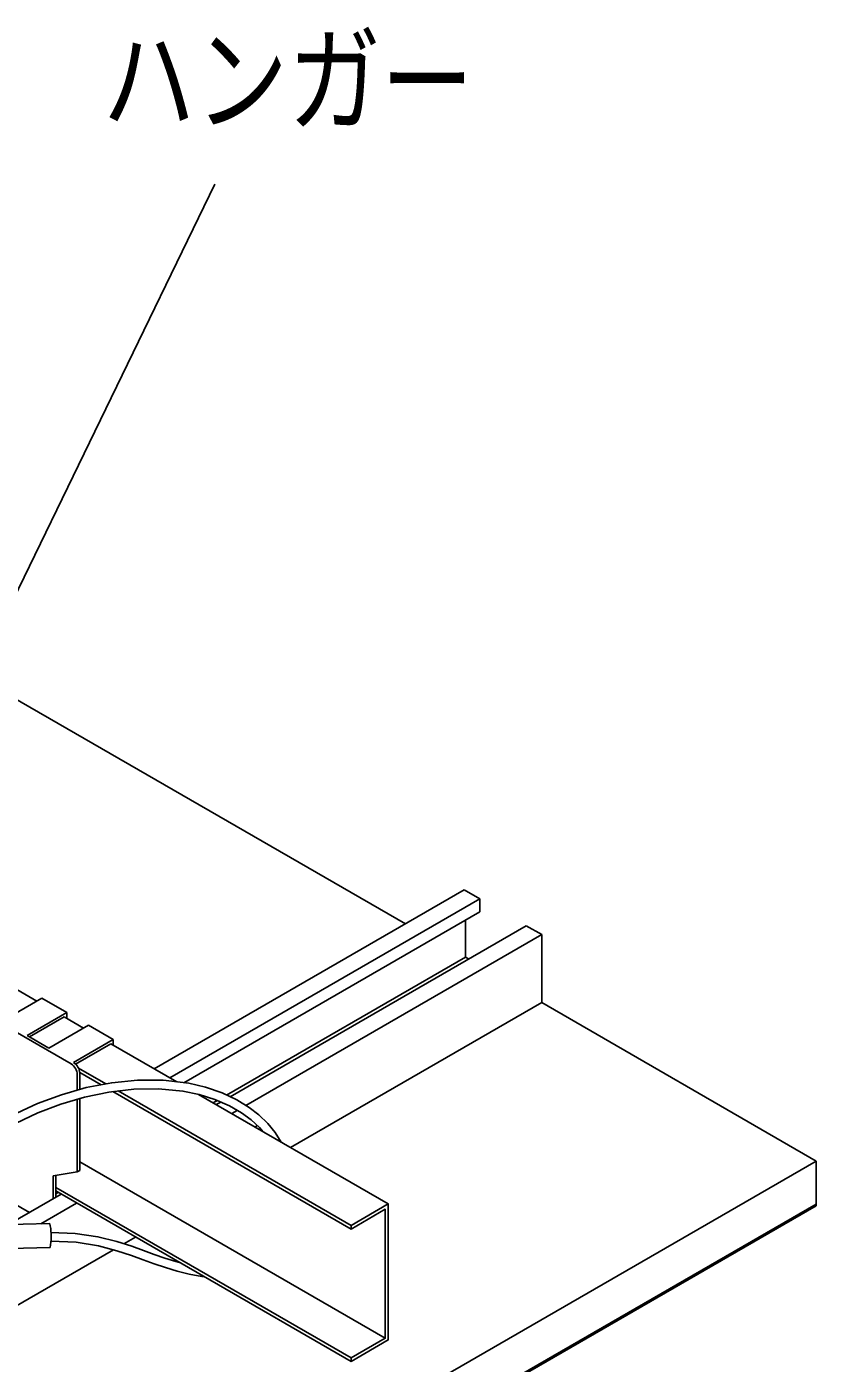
# Model space of a CAD drawing. Units: millimetres on the paper. Extents: x -3.97 to 3.97, y -2.75 to 2.75.
# Drawn here: x 0.662 to 1.169, y 0.412 to 1.27 of the extents above; entities that cross this region are included whole.
import ezdxf
from ezdxf.enums import TextEntityAlignment as Align

# ---------------------------------------------------------------- set-up
doc = ezdxf.new("R2010")
doc.units = ezdxf.units.MM
doc.header["$LTSCALE"] = 0.03
for name, color, linetype in [('0-0_文字･図枠･寸法', 7, 'Continuous'), ('0-2_BBカチットワイヤー', 7, 'Continuous'), ('0-3_天井下地', 7, 'Continuous'), ('0-4_天井ボード', 7, 'Continuous')]:
    doc.layers.add(name, color=color, linetype=linetype)
doc.styles.add('ＭＳ ゴシック', font='')
doc.styles.get('ＭＳ ゴシック').set_extended_font_data('MS Gothic')

msp = doc.modelspace()

# ---------------------------------------------------------------- linework, layer by layer
at = {"layer": '0-0_文字･図枠･寸法'}
msp.add_line((0.57703, 0.74478), (0.78292, 1.16899), dxfattribs=at)
at = {"layer": '0-2_BBカチットワイヤー'}
for p, q in [((0.78183, 0.57894), (0.78441, 0.58043)), ((0.78381, 0.5778), (0.78667, 0.57945)), ((0.79376, 0.57205), (0.7973, 0.57409)), ((0.8087, 0.56343), (0.81025, 0.56433)), ((0.67678, 0.50146), (0.63757, 0.50053)), ((0.63794, 0.48505), (0.67714, 0.48598))]:
    msp.add_line(p, q, dxfattribs=at)
for points in [[(0.82543, 0.55377), (0.8216, 0.55992), (0.81692, 0.56565), (0.81111, 0.57126), (0.80495, 0.57601), (0.79713, 0.5808), (0.78752, 0.58533), (0.77699, 0.58897), (0.76618, 0.59152), (0.74979, 0.59349), (0.73323, 0.59353), (0.71669, 0.59187), (0.70038, 0.5887), (0.68445, 0.58418), (0.66901, 0.57848), (0.64929, 0.56933)], [(0.65047, 0.56359), (0.66932, 0.57252), (0.68408, 0.57812), (0.69932, 0.58264), (0.71494, 0.5859), (0.73081, 0.58775), (0.74672, 0.588), (0.76243, 0.58646), (0.77279, 0.58429), (0.78289, 0.5811), (0.79234, 0.57696), (0.80012, 0.57247), (0.80625, 0.56799), (0.81155, 0.56314), (0.81393, 0.56041)], [(0.67726, 0.50005), (0.67697, 0.50123), (0.67678, 0.50146)], [(0.76021, 0.47648), (0.75797, 0.47701), (0.75082, 0.47927), (0.74391, 0.48166), (0.7372, 0.4841), (0.72957, 0.48683), (0.71993, 0.48994), (0.70787, 0.49292), (0.69328, 0.4951), (0.67766, 0.49572)], [(0.67773, 0.49009), (0.69383, 0.48944), (0.70818, 0.48714), (0.71999, 0.48402), (0.7295, 0.48085), (0.737, 0.47816), (0.74404, 0.47564), (0.75126, 0.4732), (0.75871, 0.47093), (0.76648, 0.46896), (0.77466, 0.4675), (0.7759, 0.46742)]]:
    msp.add_lwpolyline(points, dxfattribs=at)
msp.add_arc((0.63921, 0.49333), 0.03864, 349.03682, 10.02218, dxfattribs=at)
at = {"layer": '0-3_天井下地'}
for p, q in [((0.74399, 0.60078), (0.94307, 0.7157)), ((0.75395, 0.59504), (0.95302, 0.70996)), ((0.76291, 0.59191), (0.95302, 0.70166)), ((0.94386, 0.69637), (0.94386, 0.67248)), ((0.79266, 0.58291), (0.98288, 0.69272)), ((0.80285, 0.57729), (0.99284, 0.68697)), ((0.99284, 0.68697), (0.98288, 0.69272)), ((0.99284, 0.64329), (0.99284, 0.68697)), ((0.60164, 0.68296), (0.66873, 0.64423)), ((0.79048, 0.58394), (0.94386, 0.67248)), ((0.94386, 0.67248), (0.94585, 0.67134)), ((0.64643, 0.63136), (0.67191, 0.64607)), ((0.68784, 0.6332), (0.68784, 0.63688)), ((0.8316, 0.55021), (0.99284, 0.64329)), ((0.69063, 0.60401), (0.64484, 0.63044)), ((0.66395, 0.62125), (0.68625, 0.63412)), ((0.70178, 0.62883), (0.67629, 0.61412)), ((0.68625, 0.63412), (0.69859, 0.62699)), ((0.7177, 0.61964), (0.70178, 0.62883)), ((0.66236, 0.62217), (0.67629, 0.61412)), ((0.69222, 0.60493), (0.7177, 0.61964)), ((0.7177, 0.61596), (0.7177, 0.61964)), ((0.71611, 0.61688), (0.69357, 0.60387)), ((0.71611, 0.61688), (0.75843, 0.59245)), ((0.69543, 0.60124), (0.71292, 0.59114)), ((0.69461, 0.59711), (0.69461, 0.58706)), ((0.69617, 0.59851), (0.70994, 0.59056)), ((0.6962, 0.59803), (0.6962, 0.58751)), ((0.7175, 0.5862), (0.8704, 0.49793)), ((0.72081, 0.58658), (0.8704, 0.50023)), ((0.77244, 0.58436), (0.89429, 0.51402)), ((0.69461, 0.58124), (0.69461, 0.53458)), ((0.6962, 0.58171), (0.6962, 0.5355)), ((0.6962, 0.54101), (0.8923, 0.42781)), ((0.68077, 0.53226), (0.68077, 0.51831)), ((0.6962, 0.5355), (0.69461, 0.53458)), ((0.68077, 0.52464), (0.8704, 0.41517)), ((0.64882, 0.51733), (0.66395, 0.5086)), ((0.6505, 0.50084), (0.68426, 0.52033)), ((0.68077, 0.52234), (0.8704, 0.41287)), ((0.68077, 0.52061), (0.68227, 0.52147)), ((0.67126, 0.50133), (0.69421, 0.51458)), ((0.72459, 0.48844), (0.73204, 0.49274)), ((-0.96017, -0.48415), (0.71789, 0.48457))]:
    msp.add_line(p, q, dxfattribs=at)
for points in [[(0.95302, 0.70166), (0.95302, 0.70996), (0.94307, 0.7157)], [(0.67191, 0.64607), (0.68784, 0.63688), (0.66236, 0.62217)], [(0.69461, 0.53458), (0.67918, 0.53199), (0.67918, 0.51739)]]:
    msp.add_lwpolyline(points, dxfattribs=at)
msp.add_lwpolyline([(0.8704, 0.50023), (0.89429, 0.51402), (0.89429, 0.42666), (0.8704, 0.41287), (0.8704, 0.41517), (0.8923, 0.42781), (0.8923, 0.51057), (0.8704, 0.49793)], close=True, dxfattribs=at)
for centre in [(0.68596, 0.59672), (0.68756, 0.59764)]:
    msp.add_arc(centre, 0.00865, 2.60539, 57.39455, dxfattribs=at)
at = {"layer": '0-4_天井ボード'}
for p, q in [((0.90523, 0.69386), (0.64739, 0.84272)), ((1.16903, 0.54158), (0.99284, 0.64329)), ((-1.21999, -0.83757), (1.16903, 0.54158)), ((1.16903, 0.54158), (1.16903, 0.51284)), ((-1.21999, -0.86516), (1.16903, 0.51399)), ((-1.21999, -0.86631), (1.16903, 0.51284))]:
    msp.add_line(p, q, dxfattribs=at)

# ---------------------------------------------------------------- texts
at = {"layer": '0-0_文字･図枠･寸法', "style": 'ＭＳ ゴシック', "width": 0.8}
msp.add_text('ハンガー', height=0.05461, dxfattribs=at).set_placement((0.71075, 1.19226), align=Align.BOTTOM_LEFT)

doc.saveas('drawing.dxf')
